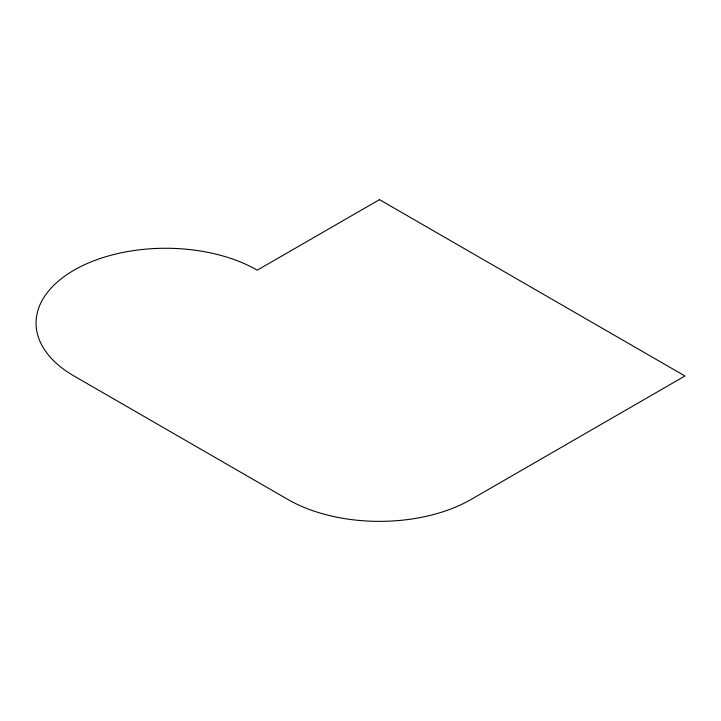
<?xml version="1.0" encoding="UTF-8"?>
<svg xmlns="http://www.w3.org/2000/svg" width="721" height="721" viewBox="0 0 721 721"><rect width="100%" height="100%" fill="white"/><g stroke="black" fill="none" stroke-linecap="round" stroke-linejoin="round"><path stroke-width="1.08" d="M379.48 199.636L257.289 270.177A129.6 74.822 0 0 0 74.011 270.177A129.6 74.822 0 0 0 74.011 375.992L287.841 499.446A129.6 74.822 0 0 0 471.119 499.446L684.95 375.992L379.48 199.636"/></g></svg>
